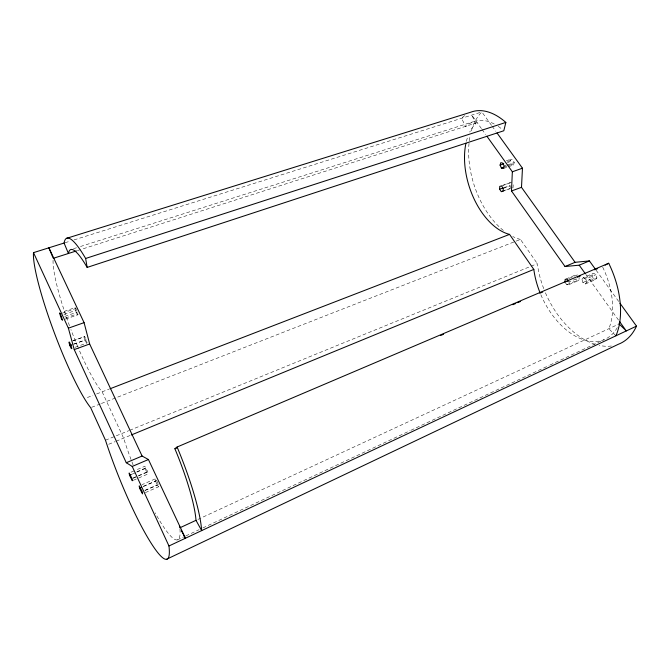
<?xml version="1.0" encoding="UTF-8"?>
<svg xmlns="http://www.w3.org/2000/svg" width="670" height="670" viewBox="0 0 670 670"><rect width="100%" height="100%" fill="white"/><g stroke="black" fill="none" stroke-linecap="round" stroke-linejoin="round"><path stroke-width="0.5" stroke-dasharray="3.35 2.51" d="M511.227 188.069L509.527 185.674L509.644 182.835L511.478 182.399M513.195 184.803L513.061 187.642L504.049 190.9M565.421 282.807L566.812 284.784L568.922 284.649L569.165 281.852L578.269 277.966M568.922 284.649L578.913 280.37L579.173 277.581M513.471 165.004L511.419 164.535L510.121 161.629L510.883 159.192L512.944 159.644L514.242 162.559L513.471 165.004L507.986 166.914M581.954 279.323L583.394 277.573L593.545 273.226L595.965 274.683L596.911 277.899L595.437 279.641L585.295 284.021L582.908 282.539L581.954 279.323L592.087 274.985L593.545 273.226M585.295 284.021L586.753 282.279L596.911 277.899M477.174 122.635L81.363 249.349M177.349 539.894L184.92 536.343M185.866 535.899L199.107 529.685M202.893 527.91L410.04 430.709M410.978 430.266L549.082 365.468M550.028 365.024L603.938 339.724M197.901 519.443L619.114 323.945M145.357 492.626L158.606 486.78L158.321 484.46L156.671 480.474L155.314 478.849L142.057 484.636M145.022 490.306L158.321 484.46M144.98 490.532L157.249 485.139L158.606 486.78M143.372 486.294L156.671 480.474M143.338 486.546L155.608 481.186L155.314 478.849M133.263 480.34L148.028 473.95L147.718 471.655L144.846 466.27L135.608 470.223M582.908 282.539L593.034 278.176L595.437 279.641M132.903 478.045L137.526 476.043M138.456 475.65L147.718 471.655M132.945 478.355L137.551 476.37M138.464 475.976L146.747 472.4L148.028 473.95M130.993 472.199L134.687 470.616M583.394 277.573L585.789 279.047L595.965 274.683M136.856 471.772L146.119 467.802M132.283 474.1L135.96 472.526M136.881 472.124L145.164 468.573L144.846 466.27M566.812 284.784L576.786 280.521L578.913 280.37M566.1 278.971L575.178 275.119L577.306 274.951L568.21 278.812M108.682 444.285L115.215 441.597M116.153 441.212L130.39 435.349M105.475 440.215L128.715 430.709M129.687 430.316L537.323 263.637A73.968 46.515 65.1 0 0 543.906 289.088M91.648 407.31L100.416 403.876M101.388 403.499L520.448 239.416L537.323 263.637M87.36 397.528L92.904 395.384M96.597 393.96L108.967 389.178M503.128 190.992L510.331 188.396M75.115 347.261L87.092 342.965L86.179 339.69L84.688 336.6L72.703 340.888M504.125 187.608L509.527 185.674M503.254 188.379L510.481 185.774M73.641 344.162L85.023 340.059L86.505 343.141L87.092 342.965M73.767 344.162L86.179 339.69M503.338 185.096L509.644 182.835M501.545 185.95L510.574 182.717M73.239 340.703L84.688 336.6M504.167 166.06L506.001 165.423M506.914 165.105L514.242 162.559M65.4 319.163L77.963 314.791L77.41 312.036L75.911 308.468L74.981 307.672L62.41 312.002M505.029 166.755L506.855 166.118M507.768 165.8L511.419 164.535M503.421 168.505L507.073 167.232M507.441 161.545L512.944 159.644M507.383 162.584L510.121 161.629M64.806 316.399L77.41 312.036M65.467 317.999L77.025 313.987L77.963 314.791M62.335 313.141L75.911 308.468M506.311 160.767L510.883 159.192M63.977 314.431L75.543 310.436L74.981 307.672M77.377 250.622L80.367 249.667M73.507 248.712L76.506 247.758M80.492 246.493L473.598 121.622M65.082 242.733L70.074 241.166M74.069 239.91L480.926 112.233M615.931 335.796L608.787 328.736A64.588 39.212 65.3 0 0 602.431 266.559M491.546 125.382L481.847 111.949A70.333 42.101 71.9 0 0 471.027 132.04M492.149 126.22L495.792 131.261M596.132 270.228L618.762 301.567M481.42 128.565L471.781 115.106L475.826 123.498A61.045 35.895 71.8 0 0 469.737 132.057M482.023 129.411L485.666 134.494M585.856 274.474L619.097 320.897M575.857 279.206L576.786 280.521M75.543 310.436L77.025 313.987M155.608 481.186L157.249 485.139M145.164 468.573L146.747 472.4M585.789 279.047L586.753 282.279M592.087 274.985L593.034 278.176M84.11 336.792L85.023 340.059M179.962 529.015A80.132 13.283 68 0 1 155.122 512.81M133.162 465.064A80.132 13.283 68 0 1 123.623 438.138L102.141 391.816A75.266 11.733 69.4 0 1 78.13 347.579M617.279 327.613A64.211 39.672 65.2 0 1 540.347 293.527M611.434 346.005A73.968 46.515 65.1 0 1 599.173 345.41M595.086 344.33A73.968 46.515 65.1 0 1 544.274 290.018M520.448 239.416A70.333 42.101 71.9 0 1 512.759 236.527M503.363 230.447A70.333 42.101 71.9 0 1 470.106 135.993M77.728 346.625A75.266 11.733 69.4 0 1 70.92 329.565M69.504 325.771A75.266 11.733 69.4 0 1 53.148 259.106M464.679 115.6A71.121 41.113 71.7 0 0 461.605 118.297L465.667 126.739A61.389 35.46 71.7 0 1 494.963 124.369M466.387 141.32A61.045 35.895 71.8 0 1 467.861 136.462M498.204 126.362A61.389 35.46 71.7 0 1 502.232 129.402"/><path stroke-width="1" d="M499.627 189.225L499.736 186.386L501.545 185.95L503.254 188.379L503.145 191.226L501.328 191.645L499.627 189.225L503.229 187.935M595.521 269.373L589.407 260.906L579.215 265.186L565.028 266.509L511.486 190.967L512.349 171.771L486.872 136.194M589.407 260.906L575.086 262.313L521.495 187.34L522.466 168.212L497.006 132.945M66.414 238.386L470.734 112.217A71.121 41.113 71.7 0 1 505.85 122.426L503.806 130.759L87.159 267.414A74.755 12.814 69.5 0 0 68.424 253.478L64.085 243.042L33.5 252.64A87.837 12.311 69.3 0 0 53.357 330.176A87.837 12.311 69.3 0 0 90.668 407.695L105.475 440.215A93.574 13.961 68.1 0 0 148.681 539.191A93.574 13.961 68.1 0 0 168.957 545.983L636.5 326.131L619.985 303.259M500.08 165.113L500.817 162.659L502.86 163.128L504.167 166.06L503.421 168.505L501.378 168.028L500.08 165.113L503.731 163.849M53.541 257.699L53.24 258.327L76.388 250.94M177.098 447.016A92.209 16.825 67.9 0 1 201.653 530.606L196 520.322A79.554 14.497 67.9 0 0 174.887 448.749L177.098 447.016L608.712 263.251A74.839 45.468 65.3 0 1 615.931 335.796M605.127 265.144L608.712 263.251M166.503 559.299L618.41 344.238A73.968 46.515 65.1 0 0 636.5 326.131M179.862 527.818L196 520.322M139.561 488.204L139.218 485.876L142.174 491.554L142.517 493.874L139.561 488.204L141.454 487.375M129.519 475.29L129.151 472.986L131.973 478.447L132.342 480.733L129.519 475.29L131.362 474.502M174.887 448.749L176.813 447.929M440.659 335.494L443.548 334.263M512.877 304.716L515.766 303.485M517.692 302.664L520.582 301.433M539.844 293.234L542.733 292.003M577.398 277.229L580.287 275.998M594.734 269.842L597.623 268.611M33.5 252.64L68.382 328.174L74.236 349.581L126.278 462.727L132.225 466.437L148.43 459.528L185.431 538.236L181.252 530.422M568.579 280.596L564.952 282.145L565.195 279.356L567.297 279.197L568.696 281.191M126.278 462.727L142.099 456.036L148.43 459.528M565.028 266.509L575.086 262.313M131.362 434.956L533.822 269.415A64.211 39.672 65.2 0 0 539.97 292.606M109.939 388.809L509.552 234.391L533.822 269.415M74.236 349.581L89.654 343.986L84.077 322.647L48.893 247.808L52.846 257.364M511.486 190.967L521.495 187.34M501.328 191.645L503.128 190.992M69.856 345.527L71.322 348.635L71.849 348.484L70.903 345.192L69.42 342.069L68.901 342.244L69.856 345.527L71.749 344.841M68.382 328.174L84.077 322.647M512.349 171.771L522.466 168.212M501.378 168.028L504.116 167.073M64.085 243.042A86.639 14.866 69.5 0 1 85.634 258.469L505.85 122.426M579.215 265.186L585.253 273.628M89.654 343.986L142.099 456.036M132.225 466.437L168.957 545.983M179.476 525.565L179.727 527.064M85.634 258.469L87.159 267.414M509.552 234.391A61.045 35.895 71.8 0 1 465.918 143.338M619.7 321.742L619.114 323.945L626.283 330.938L619.7 321.742M60.401 313.811L59.513 312.999L61.607 319.339L62.503 320.176L60.401 313.811"/></g></svg>
